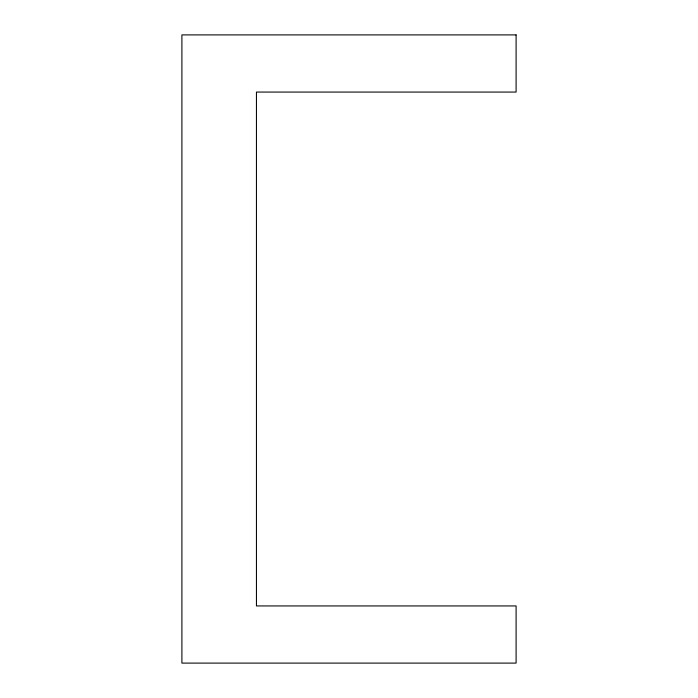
<?xml version="1.0" encoding="UTF-8"?>
<svg xmlns="http://www.w3.org/2000/svg" width="698" height="698" viewBox="0 0 698 698"><rect width="100%" height="100%" fill="white"/><g stroke="black" fill="none" stroke-linecap="round" stroke-linejoin="round"><path stroke-width="1.05" d="M516.101 34.9L181.899 34.9L181.899 663.1L516.101 663.1L516.101 605.934L256.445 605.934L256.445 92.066L516.101 92.066L516.101 34.9"/></g></svg>
